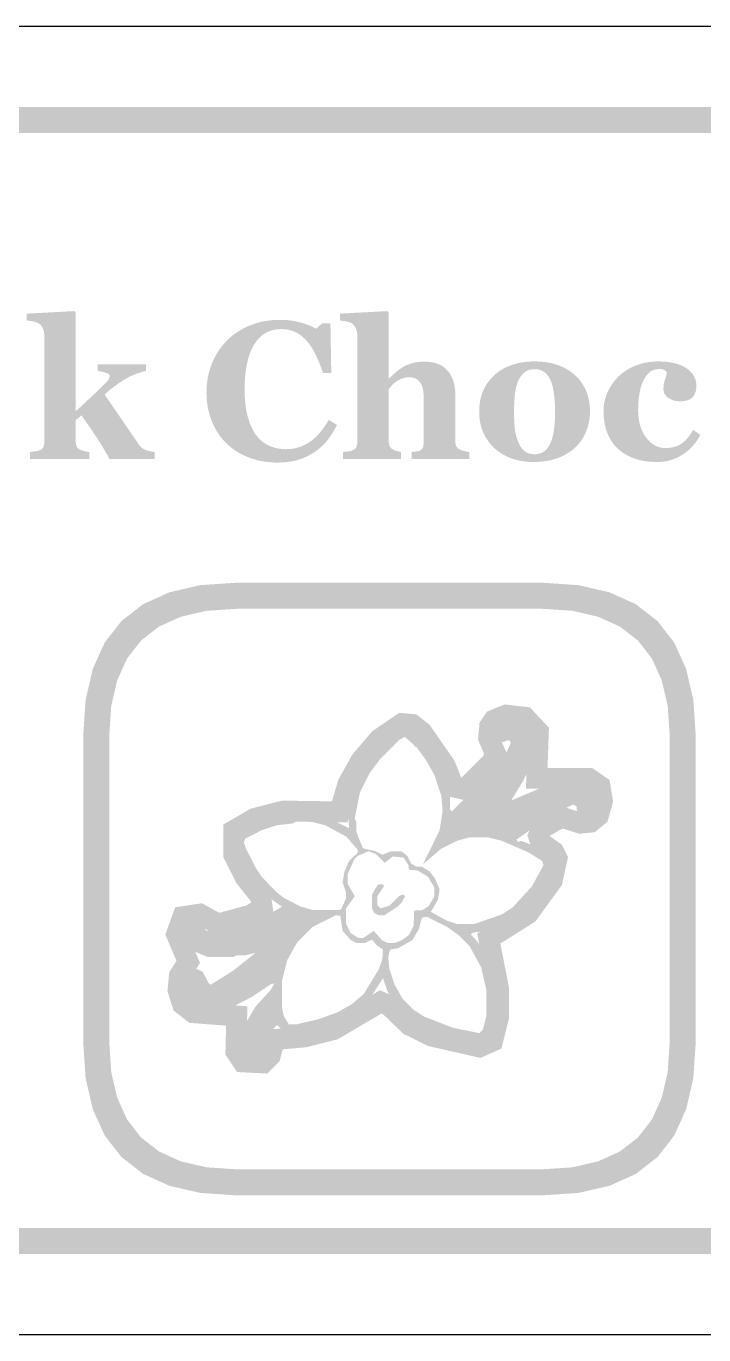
# Model space of a CAD drawing. Header units: millimetres. Extents: x 6 to 297, y 55 to 451.
# Drawn here: x 156.02 to 166.42, y 408.16 to 428.24 of the extents above; entities that cross this region are included whole.
import ezdxf

# ---------------------------------------------------------------- set-up
doc = ezdxf.new("R2010")
doc.units = ezdxf.units.MM
doc.layers.add('CUT', color=1, linetype='Continuous')
doc.layers.add('RASTER', color=7, linetype='Continuous')

msp = doc.modelspace()

# ---------------------------------------------------------------- hatches: boundary and pattern name
at = {"layer": 'RASTER'}
h = msp.add_hatch(color=7, dxfattribs=at)
h.paths.add_polyline_path([(141.2, 424.8), (141.234, 425.316), (141.337, 425.763), (141.509, 426.141), (141.75, 426.45), (142.059, 426.691), (142.438, 426.863), (142.884, 426.966), (143.4, 427), (200.6, 427), (201.116, 426.966), (201.563, 426.863), (201.941, 426.691), (202.25, 426.45), (202.491, 426.141), (202.663, 425.763), (202.766, 425.316), (202.8, 424.8), (202.8, 411.6), (202.766, 411.084), (202.663, 410.638), (202.491, 410.259), (202.25, 409.95), (201.941, 409.709), (201.563, 409.538), (201.116, 409.434), (200.6, 409.4), (143.4, 409.4), (142.884, 409.434), (142.438, 409.538), (142.059, 409.709), (141.75, 409.95), (141.509, 410.259), (141.337, 410.638), (141.234, 411.084), (141.2, 411.6)])
h.paths.add_polyline_path([(141.6, 424.8), (141.6, 411.6), (141.628, 411.178), (141.712, 410.813), (141.853, 410.503), (142.05, 410.25), (142.303, 410.053), (142.613, 409.912), (142.978, 409.828), (143.4, 409.8), (200.6, 409.8), (201.022, 409.828), (201.388, 409.912), (201.697, 410.053), (201.95, 410.25), (202.147, 410.503), (202.288, 410.813), (202.372, 411.178), (202.4, 411.6), (202.4, 424.8), (202.372, 425.222), (202.288, 425.588), (202.147, 425.897), (201.95, 426.15), (201.697, 426.347), (201.388, 426.488), (201.022, 426.572), (200.6, 426.6), (143.4, 426.6), (142.978, 426.572), (142.613, 426.488), (142.303, 426.347), (142.05, 426.15), (141.853, 425.897), (141.712, 425.588), (141.628, 425.222), (141.6, 424.8)], flags=0)
for points in [[(157.995, 421.6), (157.305, 421.6), (157.274, 421.655), (157.243, 421.708), (157.213, 421.759), (157.183, 421.807), (157.155, 421.854), (157.127, 421.898), (157.099, 421.94), (157.073, 421.98), (157.046, 422.019), (157.021, 422.057), (156.995, 422.094), (156.97, 422.13), (156.945, 422.166), (156.921, 422.201), (156.897, 422.236), (156.873, 422.269), (156.785, 422.195), (156.785, 421.875), (156.786, 421.863), (156.786, 421.85), (156.788, 421.839), (156.789, 421.827), (156.791, 421.817), (156.794, 421.807), (156.797, 421.798), (156.801, 421.789), (156.805, 421.781), (156.81, 421.773), (156.816, 421.766), (156.823, 421.76), (156.831, 421.754), (156.84, 421.748), (156.85, 421.743), (156.86, 421.739), (156.867, 421.736), (156.874, 421.733), (156.881, 421.731), (156.889, 421.728), (156.896, 421.726), (156.905, 421.723), (156.913, 421.721), (156.922, 421.719), (156.93, 421.717), (156.939, 421.715), (156.948, 421.713), (156.957, 421.711), (156.966, 421.71), (156.974, 421.709), (156.983, 421.708), (156.992, 421.707), (156.992, 421.6), (156.085, 421.6), (156.085, 421.707), (156.094, 421.708), (156.104, 421.709), (156.113, 421.709), (156.122, 421.71), (156.131, 421.711), (156.14, 421.713), (156.149, 421.714), (156.158, 421.715), (156.167, 421.716), (156.176, 421.718), (156.185, 421.719), (156.193, 421.721), (156.201, 421.723), (156.208, 421.725), (156.216, 421.727), (156.223, 421.729), (156.234, 421.733), (156.244, 421.738), (156.254, 421.743), (156.262, 421.749), (156.27, 421.756), (156.276, 421.763), (156.282, 421.771), (156.287, 421.779), (156.291, 421.787), (156.294, 421.797), (156.297, 421.807), (156.299, 421.818), (156.301, 421.829), (156.302, 421.841), (156.303, 421.853), (156.303, 421.867), (156.303, 423.5), (156.303, 423.512), (156.302, 423.524), (156.3, 423.537), (156.298, 423.549), (156.295, 423.562), (156.292, 423.574), (156.287, 423.587), (156.282, 423.6), (156.277, 423.613), (156.27, 423.625), (156.264, 423.636), (156.256, 423.646), (156.248, 423.655), (156.239, 423.664), (156.23, 423.672), (156.22, 423.679), (156.213, 423.683), (156.204, 423.687), (156.195, 423.691), (156.185, 423.695), (156.174, 423.698), (156.163, 423.702), (156.15, 423.705), (156.136, 423.708), (156.123, 423.711), (156.109, 423.713), (156.096, 423.715), (156.083, 423.717), (156.071, 423.719), (156.059, 423.721), (156.047, 423.722), (156.035, 423.723), (156.035, 423.829), (156.763, 423.868), (156.785, 423.844), (156.785, 422.332), (156.813, 422.357), (156.841, 422.383), (156.871, 422.409), (156.901, 422.437), (156.931, 422.465), (156.963, 422.495), (156.996, 422.525), (157.029, 422.557), (157.062, 422.588), (157.094, 422.618), (157.123, 422.646), (157.151, 422.673), (157.178, 422.699), (157.202, 422.723), (157.225, 422.746), (157.247, 422.767), (157.258, 422.78), (157.268, 422.791), (157.277, 422.801), (157.284, 422.811), (157.29, 422.82), (157.295, 422.829), (157.298, 422.836), (157.3, 422.843), (157.301, 422.849), (157.303, 422.855), (157.303, 422.859), (157.304, 422.864), (157.305, 422.867), (157.305, 422.87), (157.305, 422.873), (157.305, 422.874), (157.305, 422.881), (157.303, 422.887), (157.299, 422.893), (157.294, 422.899), (157.287, 422.904), (157.279, 422.909), (157.27, 422.914), (157.259, 422.918), (157.247, 422.923), (157.233, 422.927), (157.218, 422.931), (157.202, 422.935), (157.184, 422.939), (157.164, 422.942), (157.143, 422.946), (157.121, 422.949), (157.121, 423.053), (157.865, 423.053), (157.865, 422.952), (157.829, 422.942), (157.796, 422.932), (157.765, 422.922), (157.736, 422.912), (157.709, 422.903), (157.684, 422.893), (157.662, 422.884), (157.642, 422.875), (157.622, 422.866), (157.602, 422.856), (157.582, 422.845), (157.561, 422.833), (157.54, 422.821), (157.518, 422.808), (157.496, 422.794), (157.474, 422.779), (157.459, 422.769), (157.444, 422.759), (157.429, 422.749), (157.415, 422.739), (157.4, 422.728), (157.386, 422.718), (157.372, 422.707), (157.357, 422.696), (157.343, 422.685), (157.328, 422.674), (157.313, 422.661), (157.297, 422.648), (157.28, 422.634), (157.263, 422.62), (157.246, 422.605), (157.228, 422.589), (157.263, 422.537), (157.298, 422.487), (157.332, 422.437), (157.366, 422.388), (157.399, 422.341), (157.431, 422.294), (157.462, 422.248), (157.493, 422.204), (157.523, 422.159), (157.554, 422.114), (157.586, 422.068), (157.617, 422.021), (157.649, 421.974), (157.682, 421.926), (157.715, 421.878), (157.748, 421.829), (157.759, 421.812), (157.772, 421.797), (157.785, 421.783), (157.799, 421.771), (157.813, 421.76), (157.828, 421.751), (157.844, 421.743), (157.861, 421.736), (157.877, 421.731), (157.894, 421.726), (157.911, 421.721), (157.928, 421.717), (157.945, 421.714), (157.962, 421.711), (157.979, 421.709), (157.995, 421.707)], [(159.879, 421.544), (159.822, 421.545), (159.767, 421.549), (159.712, 421.555), (159.658, 421.563), (159.605, 421.573), (159.553, 421.586), (159.502, 421.601), (159.451, 421.618), (159.402, 421.638), (159.355, 421.659), (159.309, 421.683), (159.265, 421.709), (159.222, 421.737), (159.181, 421.767), (159.142, 421.799), (159.104, 421.833), (159.069, 421.868), (159.036, 421.906), (159.004, 421.945), (158.975, 421.987), (158.947, 422.03), (158.921, 422.076), (158.898, 422.124), (158.876, 422.173), (158.856, 422.225), (158.839, 422.277), (158.825, 422.331), (158.813, 422.386), (158.804, 422.443), (158.797, 422.5), (158.794, 422.559), (158.792, 422.62), (158.794, 422.679), (158.798, 422.738), (158.804, 422.796), (158.813, 422.852), (158.825, 422.908), (158.84, 422.962), (158.857, 423.015), (158.876, 423.067), (158.899, 423.118), (158.923, 423.167), (158.949, 423.214), (158.978, 423.259), (159.008, 423.303), (159.041, 423.345), (159.076, 423.385), (159.113, 423.424), (159.151, 423.46), (159.191, 423.494), (159.234, 423.525), (159.277, 423.555), (159.323, 423.583), (159.371, 423.608), (159.42, 423.632), (159.472, 423.653), (159.525, 423.672), (159.578, 423.689), (159.633, 423.703), (159.689, 423.714), (159.745, 423.723), (159.803, 423.729), (159.861, 423.733), (159.92, 423.734), (159.963, 423.734), (160.005, 423.732), (160.045, 423.728), (160.085, 423.724), (160.124, 423.718), (160.162, 423.711), (160.199, 423.702), (160.235, 423.693), (160.27, 423.682), (160.303, 423.671), (160.335, 423.66), (160.366, 423.648), (160.396, 423.636), (160.424, 423.624), (160.45, 423.611), (160.475, 423.598), (160.566, 423.679), (160.694, 423.679), (160.707, 422.92), (160.578, 422.92), (160.55, 423.004), (160.52, 423.082), (160.489, 423.154), (160.457, 423.221), (160.423, 423.282), (160.388, 423.337), (160.352, 423.386), (160.314, 423.43), (160.275, 423.468), (160.233, 423.501), (160.189, 423.529), (160.144, 423.552), (160.096, 423.569), (160.046, 423.582), (159.993, 423.59), (159.939, 423.592), (159.872, 423.588), (159.81, 423.577), (159.751, 423.558), (159.697, 423.532), (159.646, 423.497), (159.6, 423.456), (159.558, 423.407), (159.52, 423.35), (159.487, 423.286), (159.457, 423.216), (159.433, 423.14), (159.413, 423.058), (159.397, 422.97), (159.386, 422.876), (159.379, 422.776), (159.377, 422.669), (159.377, 422.609), (159.38, 422.55), (159.384, 422.494), (159.389, 422.44), (159.396, 422.388), (159.404, 422.339), (159.414, 422.292), (159.426, 422.247), (159.439, 422.204), (159.452, 422.163), (159.467, 422.125), (159.482, 422.089), (159.499, 422.055), (159.516, 422.022), (159.535, 421.993), (159.554, 421.965), (159.576, 421.938), (159.598, 421.913), (159.622, 421.89), (159.647, 421.868), (159.672, 421.849), (159.699, 421.831), (159.726, 421.815), (159.755, 421.801), (159.784, 421.789), (159.814, 421.779), (159.845, 421.77), (159.877, 421.762), (159.909, 421.757), (159.942, 421.753), (159.976, 421.75), (160.011, 421.749), (160.062, 421.751), (160.111, 421.756), (160.159, 421.765), (160.205, 421.777), (160.25, 421.793), (160.293, 421.812), (160.336, 421.835), (160.376, 421.861), (160.416, 421.89), (160.455, 421.924), (160.493, 421.96), (160.53, 422.001), (160.566, 422.045), (160.601, 422.092), (160.635, 422.143), (160.669, 422.198), (160.795, 422.121), (160.779, 422.09), (160.762, 422.059), (160.745, 422.029), (160.727, 421.999), (160.709, 421.971), (160.69, 421.943), (160.671, 421.917), (160.651, 421.891), (160.631, 421.866), (160.609, 421.842), (160.587, 421.818), (160.564, 421.796), (160.541, 421.775), (160.516, 421.754), (160.491, 421.734), (160.465, 421.716), (160.436, 421.696), (160.406, 421.678), (160.375, 421.66), (160.343, 421.644), (160.311, 421.629), (160.278, 421.615), (160.244, 421.602), (160.209, 421.59), (160.174, 421.579), (160.136, 421.57), (160.097, 421.562), (160.057, 421.556), (160.015, 421.551), (159.971, 421.547), (159.926, 421.545), (159.879, 421.544)], [(162.823, 421.6), (161.942, 421.6), (161.942, 421.707), (161.949, 421.708), (161.957, 421.708), (161.965, 421.709), (161.974, 421.71), (161.982, 421.711), (161.991, 421.712), (162.001, 421.713), (162.01, 421.714), (162.02, 421.715), (162.029, 421.717), (162.037, 421.718), (162.045, 421.72), (162.052, 421.722), (162.058, 421.724), (162.064, 421.726), (162.069, 421.729), (162.076, 421.733), (162.083, 421.738), (162.09, 421.743), (162.095, 421.749), (162.1, 421.755), (162.105, 421.761), (162.109, 421.768), (162.112, 421.776), (162.115, 421.784), (162.118, 421.793), (162.12, 421.803), (162.122, 421.814), (162.123, 421.826), (162.124, 421.838), (162.125, 421.852), (162.125, 421.867), (162.125, 422.552), (162.124, 422.589), (162.121, 422.623), (162.117, 422.655), (162.111, 422.684), (162.103, 422.711), (162.093, 422.736), (162.082, 422.758), (162.068, 422.778), (162.054, 422.795), (162.037, 422.81), (162.019, 422.823), (162, 422.834), (161.979, 422.842), (161.957, 422.848), (161.933, 422.851), (161.908, 422.852), (161.893, 422.852), (161.879, 422.851), (161.865, 422.85), (161.851, 422.848), (161.838, 422.846), (161.825, 422.843), (161.812, 422.839), (161.799, 422.835), (161.786, 422.83), (161.774, 422.825), (161.761, 422.819), (161.749, 422.813), (161.737, 422.807), (161.724, 422.799), (161.712, 422.792), (161.7, 422.784), (161.69, 422.776), (161.68, 422.769), (161.67, 422.761), (161.662, 422.754), (161.653, 422.746), (161.646, 422.739), (161.639, 422.731), (161.632, 422.724), (161.626, 422.716), (161.62, 422.709), (161.614, 422.701), (161.608, 422.695), (161.603, 422.688), (161.598, 422.682), (161.593, 422.675), (161.589, 422.669), (161.589, 421.883), (161.589, 421.87), (161.589, 421.857), (161.59, 421.845), (161.592, 421.834), (161.594, 421.824), (161.596, 421.814), (161.599, 421.805), (161.602, 421.797), (161.605, 421.789), (161.61, 421.782), (161.615, 421.775), (161.621, 421.768), (161.627, 421.762), (161.635, 421.756), (161.643, 421.75), (161.652, 421.745), (161.657, 421.742), (161.663, 421.739), (161.67, 421.736), (161.677, 421.733), (161.685, 421.73), (161.692, 421.727), (161.701, 421.724), (161.709, 421.722), (161.718, 421.719), (161.727, 421.717), (161.736, 421.715), (161.745, 421.713), (161.753, 421.711), (161.762, 421.709), (161.771, 421.708), (161.779, 421.707), (161.779, 421.6), (160.888, 421.6), (160.888, 421.707), (160.898, 421.708), (160.907, 421.708), (160.917, 421.709), (160.926, 421.71), (160.935, 421.711), (160.944, 421.712), (160.953, 421.713), (160.962, 421.714), (160.971, 421.715), (160.98, 421.717), (160.988, 421.718), (160.996, 421.72), (161.004, 421.722), (161.012, 421.724), (161.019, 421.726), (161.026, 421.729), (161.037, 421.734), (161.048, 421.739), (161.057, 421.744), (161.065, 421.75), (161.073, 421.757), (161.08, 421.764), (161.085, 421.771), (161.09, 421.779), (161.094, 421.788), (161.097, 421.797), (161.1, 421.807), (161.102, 421.818), (161.104, 421.829), (161.106, 421.841), (161.106, 421.853), (161.107, 421.867), (161.107, 423.5), (161.106, 423.512), (161.105, 423.524), (161.104, 423.536), (161.101, 423.548), (161.098, 423.561), (161.094, 423.574), (161.09, 423.586), (161.085, 423.6), (161.079, 423.612), (161.073, 423.624), (161.066, 423.635), (161.058, 423.646), (161.05, 423.655), (161.042, 423.664), (161.033, 423.672), (161.023, 423.679), (161.015, 423.683), (161.007, 423.688), (160.998, 423.692), (160.987, 423.696), (160.976, 423.699), (160.964, 423.703), (160.952, 423.706), (160.938, 423.709), (160.924, 423.711), (160.911, 423.714), (160.898, 423.716), (160.885, 423.718), (160.873, 423.719), (160.861, 423.721), (160.85, 423.722), (160.839, 423.723), (160.839, 423.829), (161.567, 423.868), (161.589, 423.844), (161.589, 422.836), (161.594, 422.836), (161.608, 422.849), (161.622, 422.861), (161.635, 422.872), (161.647, 422.884), (161.66, 422.895), (161.672, 422.906), (161.683, 422.916), (161.695, 422.926), (161.706, 422.936), (161.718, 422.947), (161.731, 422.957), (161.744, 422.967), (161.758, 422.977), (161.773, 422.987), (161.788, 422.997), (161.804, 423.008), (161.818, 423.016), (161.833, 423.025), (161.849, 423.033), (161.866, 423.04), (161.885, 423.048), (161.904, 423.055), (161.924, 423.061), (161.945, 423.068), (161.967, 423.074), (161.99, 423.079), (162.013, 423.083), (162.036, 423.086), (162.06, 423.089), (162.084, 423.091), (162.108, 423.092), (162.134, 423.093), (162.191, 423.091), (162.245, 423.084), (162.295, 423.074), (162.341, 423.059), (162.384, 423.039), (162.423, 423.016), (162.459, 422.988), (162.49, 422.956), (162.518, 422.921), (162.542, 422.883), (162.563, 422.842), (162.58, 422.799), (162.593, 422.752), (162.602, 422.703), (162.608, 422.652), (162.61, 422.598), (162.61, 421.88), (162.61, 421.867), (162.611, 421.854), (162.612, 421.842), (162.614, 421.831), (162.616, 421.821), (162.619, 421.811), (162.622, 421.802), (162.626, 421.793), (162.63, 421.786), (162.636, 421.778), (162.642, 421.771), (162.649, 421.764), (162.657, 421.758), (162.666, 421.752), (162.675, 421.747), (162.686, 421.742), (162.692, 421.739), (162.699, 421.736), (162.706, 421.734), (162.714, 421.731), (162.721, 421.729), (162.729, 421.726), (162.736, 421.724), (162.744, 421.722), (162.753, 421.719), (162.761, 421.717), (162.771, 421.715), (162.78, 421.714), (162.79, 421.712), (162.801, 421.71), (162.812, 421.708), (162.823, 421.707)], [(165.702, 421.553), (165.652, 421.554), (165.603, 421.557), (165.556, 421.561), (165.51, 421.568), (165.466, 421.576), (165.423, 421.586), (165.382, 421.599), (165.342, 421.612), (165.304, 421.628), (165.268, 421.645), (165.233, 421.663), (165.2, 421.683), (165.169, 421.703), (165.139, 421.726), (165.111, 421.749), (165.085, 421.774), (165.061, 421.801), (165.038, 421.829), (165.017, 421.858), (164.997, 421.888), (164.979, 421.919), (164.962, 421.952), (164.948, 421.985), (164.934, 422.02), (164.923, 422.056), (164.913, 422.093), (164.904, 422.13), (164.897, 422.169), (164.892, 422.208), (164.888, 422.248), (164.885, 422.288), (164.885, 422.329), (164.885, 422.367), (164.888, 422.405), (164.893, 422.442), (164.9, 422.478), (164.908, 422.514), (164.919, 422.55), (164.931, 422.585), (164.945, 422.62), (164.961, 422.653), (164.978, 422.686), (164.997, 422.718), (165.017, 422.749), (165.038, 422.778), (165.061, 422.807), (165.085, 422.835), (165.11, 422.861), (165.138, 422.887), (165.167, 422.912), (165.198, 422.935), (165.23, 422.957), (165.264, 422.978), (165.3, 422.997), (165.337, 423.015), (165.376, 423.032), (165.416, 423.047), (165.458, 423.06), (165.5, 423.071), (165.543, 423.08), (165.588, 423.087), (165.633, 423.092), (165.679, 423.095), (165.727, 423.096), (165.792, 423.094), (165.855, 423.089), (165.913, 423.081), (165.968, 423.07), (166.02, 423.056), (166.068, 423.038), (166.112, 423.018), (166.153, 422.994), (166.19, 422.967), (166.222, 422.938), (166.249, 422.907), (166.271, 422.874), (166.288, 422.839), (166.3, 422.801), (166.307, 422.761), (166.31, 422.719), (166.309, 422.693), (166.306, 422.669), (166.302, 422.646), (166.296, 422.624), (166.288, 422.603), (166.279, 422.584), (166.267, 422.566), (166.254, 422.549), (166.239, 422.534), (166.221, 422.521), (166.201, 422.51), (166.178, 422.501), (166.153, 422.494), (166.125, 422.489), (166.095, 422.486), (166.062, 422.485), (166.035, 422.486), (166.01, 422.488), (165.985, 422.492), (165.961, 422.498), (165.939, 422.505), (165.918, 422.514), (165.897, 422.525), (165.878, 422.537), (165.861, 422.551), (165.846, 422.566), (165.833, 422.582), (165.823, 422.598), (165.815, 422.616), (165.809, 422.635), (165.806, 422.654), (165.804, 422.675), (165.805, 422.693), (165.806, 422.711), (165.808, 422.729), (165.81, 422.747), (165.814, 422.764), (165.818, 422.782), (165.822, 422.8), (165.828, 422.817), (165.833, 422.834), (165.838, 422.85), (165.843, 422.865), (165.847, 422.879), (165.85, 422.892), (165.852, 422.904), (165.854, 422.915), (165.856, 422.924), (165.852, 422.931), (165.847, 422.937), (165.842, 422.942), (165.837, 422.947), (165.832, 422.952), (165.827, 422.957), (165.821, 422.961), (165.815, 422.965), (165.808, 422.968), (165.801, 422.971), (165.792, 422.973), (165.783, 422.975), (165.773, 422.976), (165.762, 422.978), (165.75, 422.978), (165.737, 422.978), (165.721, 422.978), (165.705, 422.976), (165.689, 422.974), (165.674, 422.971), (165.659, 422.966), (165.645, 422.961), (165.631, 422.955), (165.617, 422.948), (165.604, 422.939), (165.59, 422.929), (165.577, 422.918), (165.565, 422.905), (165.552, 422.891), (165.54, 422.875), (165.528, 422.858), (165.516, 422.839), (165.505, 422.82), (165.494, 422.8), (165.484, 422.777), (165.475, 422.754), (165.466, 422.728), (165.458, 422.701), (165.45, 422.673), (165.443, 422.643), (165.437, 422.611), (165.432, 422.578), (165.427, 422.544), (165.423, 422.507), (165.42, 422.47), (165.418, 422.43), (165.417, 422.39), (165.416, 422.347), (165.418, 422.283), (165.424, 422.223), (165.433, 422.166), (165.447, 422.112), (165.464, 422.061), (165.485, 422.013), (165.51, 421.968), (165.539, 421.927), (165.57, 421.889), (165.603, 421.857), (165.637, 421.829), (165.673, 421.807), (165.71, 421.789), (165.749, 421.777), (165.789, 421.769), (165.831, 421.767), (165.87, 421.768), (165.908, 421.772), (165.943, 421.777), (165.977, 421.785), (166.008, 421.795), (166.037, 421.808), (166.064, 421.823), (166.089, 421.84), (166.113, 421.859), (166.136, 421.88), (166.158, 421.902), (166.18, 421.927), (166.201, 421.954), (166.221, 421.982), (166.241, 422.013), (166.26, 422.045), (166.37, 421.969), (166.358, 421.947), (166.346, 421.925), (166.333, 421.904), (166.32, 421.884), (166.306, 421.863), (166.292, 421.844), (166.277, 421.825), (166.261, 421.806), (166.245, 421.788), (166.228, 421.77), (166.211, 421.753), (166.192, 421.736), (166.173, 421.72), (166.153, 421.704), (166.132, 421.689), (166.111, 421.675), (166.087, 421.66), (166.064, 421.647), (166.041, 421.634), (166.018, 421.622), (165.994, 421.611), (165.971, 421.601), (165.947, 421.592), (165.923, 421.584), (165.899, 421.577), (165.874, 421.57), (165.847, 421.565), (165.82, 421.561), (165.792, 421.557), (165.763, 421.555), (165.733, 421.554), (165.702, 421.553)]]:
    msp.add_hatch(color=7, dxfattribs=at).paths.add_polyline_path(points)
h = msp.add_hatch(color=7, dxfattribs=at)
h.paths.add_polyline_path([(164.454, 422.88), (164.48, 422.854), (164.505, 422.827), (164.528, 422.799), (164.549, 422.769), (164.569, 422.738), (164.588, 422.706), (164.604, 422.673), (164.619, 422.639), (164.633, 422.603), (164.644, 422.567), (164.654, 422.53), (164.662, 422.492), (164.668, 422.454), (164.673, 422.414), (164.676, 422.375), (164.677, 422.334), (164.676, 422.294), (164.673, 422.254), (164.669, 422.215), (164.662, 422.176), (164.654, 422.138), (164.645, 422.1), (164.633, 422.063), (164.62, 422.027), (164.605, 421.992), (164.589, 421.957), (164.571, 421.925), (164.551, 421.893), (164.529, 421.863), (164.506, 421.834), (164.482, 421.806), (164.455, 421.78), (164.426, 421.754), (164.395, 421.728), (164.362, 421.705), (164.328, 421.683), (164.293, 421.663), (164.257, 421.644), (164.219, 421.627), (164.179, 421.612), (164.138, 421.598), (164.096, 421.586), (164.052, 421.576), (164.007, 421.568), (163.961, 421.561), (163.913, 421.557), (163.863, 421.554), (163.812, 421.553), (163.768, 421.554), (163.725, 421.556), (163.682, 421.56), (163.641, 421.566), (163.6, 421.573), (163.56, 421.582), (163.521, 421.592), (163.483, 421.604), (163.446, 421.618), (163.41, 421.633), (163.376, 421.65), (163.342, 421.668), (163.309, 421.689), (163.278, 421.71), (163.247, 421.733), (163.218, 421.758), (163.19, 421.783), (163.165, 421.81), (163.141, 421.838), (163.118, 421.868), (163.097, 421.899), (163.077, 421.931), (163.059, 421.965), (163.042, 422.001), (163.027, 422.037), (163.014, 422.075), (163.002, 422.114), (162.993, 422.154), (162.986, 422.194), (162.981, 422.236), (162.978, 422.279), (162.977, 422.324), (162.978, 422.367), (162.981, 422.409), (162.985, 422.45), (162.991, 422.49), (162.999, 422.528), (163.009, 422.565), (163.02, 422.602), (163.034, 422.636), (163.049, 422.67), (163.065, 422.703), (163.084, 422.735), (163.104, 422.766), (163.126, 422.796), (163.15, 422.825), (163.176, 422.853), (163.203, 422.88), (163.231, 422.905), (163.26, 422.929), (163.291, 422.951), (163.324, 422.971), (163.358, 422.99), (163.394, 423.008), (163.431, 423.024), (163.47, 423.039), (163.511, 423.052), (163.552, 423.064), (163.595, 423.074), (163.638, 423.082), (163.683, 423.088), (163.73, 423.092), (163.777, 423.095), (163.825, 423.096), (163.876, 423.095), (163.925, 423.092), (163.972, 423.088), (164.018, 423.082), (164.063, 423.074), (164.105, 423.064), (164.147, 423.052), (164.187, 423.039), (164.225, 423.024), (164.262, 423.008), (164.297, 422.99), (164.331, 422.971), (164.364, 422.951), (164.395, 422.929), (164.425, 422.905), (164.454, 422.88)])
h.paths.add_polyline_path([(164.079, 421.865), (164.087, 421.886), (164.094, 421.908), (164.101, 421.932), (164.107, 421.956), (164.113, 421.981), (164.118, 422.008), (164.122, 422.036), (164.126, 422.064), (164.13, 422.094), (164.133, 422.125), (164.136, 422.158), (164.138, 422.191), (164.14, 422.226), (164.141, 422.262), (164.142, 422.299), (164.142, 422.337), (164.142, 422.363), (164.141, 422.39), (164.14, 422.418), (164.138, 422.447), (164.136, 422.476), (164.134, 422.507), (164.131, 422.539), (164.127, 422.571), (164.123, 422.603), (164.119, 422.634), (164.114, 422.662), (164.109, 422.689), (164.103, 422.714), (164.097, 422.738), (164.09, 422.759), (164.083, 422.779), (164.074, 422.802), (164.064, 422.823), (164.053, 422.843), (164.041, 422.862), (164.029, 422.879), (164.015, 422.895), (164.001, 422.91), (163.986, 422.924), (163.97, 422.937), (163.953, 422.947), (163.935, 422.956), (163.915, 422.964), (163.895, 422.97), (163.874, 422.974), (163.852, 422.976), (163.828, 422.977), (163.803, 422.976), (163.779, 422.973), (163.756, 422.969), (163.735, 422.963), (163.715, 422.955), (163.696, 422.945), (163.678, 422.933), (163.662, 422.92), (163.647, 422.905), (163.633, 422.889), (163.619, 422.872), (163.607, 422.854), (163.595, 422.835), (163.585, 422.815), (163.575, 422.794), (163.566, 422.772), (163.559, 422.751), (163.552, 422.728), (163.546, 422.705), (163.54, 422.681), (163.535, 422.656), (163.531, 422.631), (163.527, 422.604), (163.524, 422.576), (163.521, 422.548), (163.519, 422.52), (163.517, 422.491), (163.515, 422.462), (163.514, 422.433), (163.513, 422.403), (163.512, 422.373), (163.512, 422.343), (163.512, 422.304), (163.513, 422.266), (163.513, 422.231), (163.515, 422.197), (163.516, 422.165), (163.518, 422.134), (163.52, 422.105), (163.522, 422.078), (163.525, 422.052), (163.529, 422.026), (163.534, 422), (163.54, 421.973), (163.546, 421.947), (163.554, 421.921), (163.563, 421.894), (163.572, 421.868), (163.581, 421.846), (163.591, 421.825), (163.601, 421.805), (163.613, 421.787), (163.626, 421.769), (163.639, 421.753), (163.653, 421.738), (163.669, 421.725), (163.685, 421.712), (163.702, 421.701), (163.721, 421.692), (163.74, 421.685), (163.761, 421.679), (163.782, 421.675), (163.805, 421.673), (163.828, 421.672), (163.85, 421.673), (163.871, 421.675), (163.891, 421.679), (163.91, 421.684), (163.929, 421.691), (163.946, 421.699), (163.963, 421.709), (163.979, 421.721), (163.995, 421.734), (164.009, 421.748), (164.023, 421.764), (164.036, 421.781), (164.048, 421.8), (164.059, 421.82), (164.069, 421.842), (164.079, 421.865)], flags=0)
h = msp.add_hatch(color=7, dxfattribs=at)
h.paths.add_polyline_path([(156.9, 417.35), (156.937, 417.901), (157.047, 418.378), (157.23, 418.782), (157.488, 419.113), (157.818, 419.37), (158.222, 419.553), (158.699, 419.663), (159.25, 419.7), (163.95, 419.7), (164.501, 419.663), (164.978, 419.553), (165.382, 419.37), (165.713, 419.112), (165.97, 418.782), (166.153, 418.378), (166.263, 417.901), (166.3, 417.35), (166.3, 412.65), (166.263, 412.099), (166.153, 411.622), (165.97, 411.218), (165.713, 410.888), (165.382, 410.63), (164.978, 410.447), (164.501, 410.337), (163.95, 410.3), (159.25, 410.3), (158.699, 410.337), (158.222, 410.447), (157.818, 410.63), (157.488, 410.888), (157.23, 411.218), (157.047, 411.622), (156.937, 412.099), (156.9, 412.65)])
h.paths.add_polyline_path([(157.3, 417.35), (157.3, 412.65), (157.33, 412.193), (157.422, 411.797), (157.574, 411.462), (157.788, 411.188), (158.062, 410.974), (158.397, 410.822), (158.793, 410.73), (159.25, 410.7), (163.95, 410.7), (164.407, 410.73), (164.803, 410.822), (165.138, 410.974), (165.413, 411.188), (165.626, 411.462), (165.778, 411.797), (165.87, 412.193), (165.9, 412.65), (165.9, 417.35), (165.87, 417.807), (165.778, 418.203), (165.626, 418.538), (165.413, 418.813), (165.138, 419.026), (164.803, 419.178), (164.407, 419.27), (163.95, 419.3), (159.25, 419.3), (158.793, 419.27), (158.397, 419.178), (158.062, 419.026), (157.788, 418.813), (157.574, 418.538), (157.422, 418.203), (157.33, 417.807), (157.3, 417.35)], flags=0)
h = msp.add_hatch(color=7, dxfattribs=at)
h.paths.add_polyline_path([(163.368, 417.833), (163.757, 417.787), (164.047, 417.475), (164.026, 416.859), (164.708, 416.859), (164.978, 416.673), (165.032, 416.342), (164.945, 416.031), (164.751, 415.873), (164.511, 415.848), (164.257, 415.93), (164.061, 415.817), (164.057, 415.807), (164.054, 415.817), (164.244, 415.682), (164.34, 415.49), (164.246, 415.061), (163.839, 414.502), (163.302, 414.164), (163.433, 413.496), (163.433, 413.009), (163.319, 412.553), (162.997, 412.409), (162.19, 412.592), (161.814, 412.779), (161.506, 413.076), (161.477, 413.089), (160.807, 412.696), (160.328, 412.573), (159.962, 412.541), (159.913, 412.356), (159.726, 412.169), (159.261, 412.192), (159.082, 412.461), (159.093, 412.904), (158.53, 412.947), (158.287, 413.135), (158.193, 413.437), (158.221, 413.726), (158.332, 413.897), (158.16, 414.303), (158.312, 414.72), (158.723, 414.782), (158.988, 414.635), (159.404, 414.748), (159.475, 414.793), (159.471, 414.815), (159.252, 415.089), (159.049, 415.492), (159.049, 415.989), (159.466, 416.232), (159.953, 416.357), (160.717, 416.346), (160.815, 416.677), (161.031, 417.065), (161.337, 417.423), (161.75, 417.704), (162.011, 417.681), (162.216, 417.52), (162.599, 416.967), (162.703, 416.704), (162.699, 416.705), (163.036, 417.037), (163.05, 417.084), (162.959, 417.289), (162.982, 417.552), (163.095, 417.722)])
h.paths.add_polyline_path([(163.412, 417.506), (163.307, 417.463), (163.293, 417.442), (163.285, 417.343), (163.39, 417.107), (163.319, 416.867), (162.8, 416.354), (162.467, 416.429), (162.315, 416.815), (161.98, 417.298), (161.888, 417.371), (161.836, 417.375), (161.552, 417.183), (161.295, 416.881), (161.112, 416.552), (160.955, 416.022), (159.991, 416.037), (159.589, 415.933), (159.369, 415.805), (159.369, 415.568), (159.522, 415.263), (159.776, 414.947), (159.82, 414.635), (159.535, 414.451), (158.946, 414.293), (158.663, 414.449), (158.548, 414.432), (158.504, 414.311), (158.693, 413.866), (158.532, 413.618), (158.518, 413.47), (158.563, 413.326), (158.65, 413.259), (159.42, 413.201), (159.405, 412.554), (159.438, 412.504), (159.601, 412.496), (159.626, 412.521), (159.71, 412.841), (160.274, 412.889), (160.684, 412.995), (161.454, 413.447), (161.686, 413.347), (162, 413.044), (162.298, 412.896), (162.964, 412.745), (163.046, 412.781), (163.113, 413.048), (163.113, 413.465), (162.946, 414.318), (163.616, 414.74), (163.948, 415.195), (164.003, 415.448), (163.993, 415.468), (163.779, 415.62), (163.717, 415.827), (163.809, 416.04), (164.219, 416.278), (164.545, 416.173), (164.623, 416.181), (164.664, 416.214), (164.704, 416.36), (164.684, 416.487), (164.608, 416.539), (163.695, 416.539), (163.722, 417.354), (163.603, 417.483), (163.412, 417.506)], flags=0)
h = msp.add_hatch(color=7, dxfattribs=at)
h.paths.add_polyline_path([(163.414, 417.593), (163.566, 417.601), (163.653, 417.555), (163.76, 417.476), (163.831, 417.335), (163.831, 417.095), (163.805, 416.989), (163.653, 416.662), (163.467, 416.359), (164.017, 416.59), (164.363, 416.67), (164.576, 416.644), (164.716, 416.572), (164.77, 416.519), (164.815, 416.404), (164.754, 416.2), (164.663, 416.104), (164.629, 416.085), (164.488, 416.104), (164.469, 416.271), (164.416, 416.298), (164.063, 416.12), (163.547, 415.758), (163.573, 415.721), (163.619, 415.74), (163.698, 415.713), (163.946, 415.588), (164.079, 415.482), (164.097, 415.368), (164.044, 415.235), (163.946, 415.041), (163.813, 414.855), (163.547, 414.589), (163.3, 414.437), (163.087, 414.358), (162.874, 414.331), (162.848, 414.304), (162.962, 414.18), (163.087, 413.932), (163.193, 413.507), (163.193, 413.002), (163.095, 412.702), (163.007, 412.656), (162.795, 412.683), (162.236, 412.842), (161.989, 412.967), (161.67, 413.26), (161.572, 413.427), (161.5, 413.632), (161.261, 413.26), (160.995, 413.074), (160.695, 412.922), (160.163, 412.789), (160.004, 412.789), (159.879, 412.914), (159.756, 412.797), (159.685, 412.683), (159.711, 412.577), (159.693, 412.462), (159.552, 412.364), (159.411, 412.409), (159.313, 412.55), (159.313, 412.736), (159.366, 412.896), (159.544, 413.196), (159.772, 413.446), (159.836, 413.552), (159.783, 413.542), (159.48, 413.34), (159.233, 413.215), (158.967, 413.135), (158.728, 413.135), (158.56, 413.207), (158.454, 413.34), (158.409, 413.48), (158.454, 413.648), (158.497, 413.712), (158.568, 413.746), (158.648, 413.773), (158.736, 413.728), (158.826, 413.552), (158.861, 413.534), (159.188, 413.738), (159.544, 414.02), (159.392, 413.985), (159.259, 413.985), (159.206, 413.959), (158.808, 413.959), (158.507, 414.084), (158.409, 414.251), (158.409, 414.384), (158.454, 414.472), (158.534, 414.552), (158.621, 414.57), (158.709, 414.525), (158.773, 414.376), (158.808, 414.358), (158.94, 414.358), (159.339, 414.464), (159.818, 414.65), (159.95, 414.73), (159.81, 414.828), (159.597, 415.041), (159.464, 415.227), (159.366, 415.394), (159.259, 415.66), (159.278, 415.828), (159.411, 415.934), (159.578, 416.006), (159.818, 416.085), (160.083, 416.139), (160.456, 416.139), (160.721, 416.059), (160.979, 415.934), (160.961, 416.298), (161.04, 416.564), (161.165, 416.811), (161.272, 416.971), (161.564, 417.29), (161.838, 417.468), (161.952, 417.422), (162.058, 417.316), (162.324, 416.944), (162.502, 416.537), (162.529, 416.431), (162.529, 416.218), (162.555, 416.192), (163.175, 416.795), (163.387, 417.088), (163.459, 417.228), (163.451, 417.274), (163.406, 417.282), (163.353, 417.255), (163.239, 417.274), (163.193, 417.335), (163.193, 417.414), (163.265, 417.529)])
h.paths.add_polyline_path([(161.838, 417.335), (161.75, 417.29), (161.458, 416.997), (161.298, 416.784), (161.147, 416.484), (161.067, 416.085), (161.093, 416.032), (161.093, 415.873), (161.192, 415.626), (161.386, 415.58), (161.492, 415.527), (161.625, 415.58), (161.785, 415.58), (161.872, 415.509), (161.936, 415.386), (162.024, 415.341), (162.104, 415.341), (162.218, 415.269), (162.298, 415.163), (162.369, 414.996), (162.343, 414.836), (162.236, 414.65), (162.476, 414.517), (162.635, 414.464), (162.901, 414.464), (163.334, 414.615), (163.494, 414.722), (163.786, 415.041), (163.964, 415.368), (163.946, 415.429), (163.733, 415.562), (163.326, 415.74), (163.114, 415.793), (162.821, 415.793), (162.635, 415.74), (162.388, 415.615), (162.112, 415.376), (162.369, 415.899), (162.415, 416.2), (162.396, 416.431), (162.29, 416.75), (162.165, 416.971), (162.032, 417.157)], flags=0)
h.paths.add_polyline_path([(160.163, 416.032), (160.11, 416.006), (159.871, 415.979), (159.632, 415.899), (159.384, 415.774), (159.366, 415.713), (159.392, 415.634), (159.544, 415.333), (159.65, 415.174), (159.889, 414.934), (159.996, 414.855), (160.243, 414.73), (160.429, 414.677), (160.828, 414.677), (160.862, 414.695), (160.934, 414.863), (160.934, 414.942), (160.881, 415.102), (160.907, 415.261), (160.979, 415.429), (161.101, 415.546), (161.12, 415.58), (161.101, 415.615), (160.942, 415.801), (160.615, 415.979), (160.402, 416.032)], flags=0)
h.paths.add_polyline_path([(161.28, 415.58), (161.112, 415.509), (161.059, 415.455), (160.961, 415.235), (160.961, 415.075), (161.067, 414.889), (160.934, 414.703), (160.934, 414.464), (161.006, 414.323), (161.12, 414.251), (161.2, 414.251), (161.359, 414.358), (161.484, 414.217), (161.572, 414.172), (161.678, 414.172), (161.793, 414.217), (161.899, 414.296), (161.971, 414.437), (161.979, 414.669), (162.104, 414.677), (162.202, 414.738), (162.29, 414.889), (162.29, 415.022), (162.191, 415.19), (162.024, 415.288), (161.899, 415.296), (161.891, 415.368), (161.819, 415.482), (161.652, 415.501), (161.527, 415.402), (161.394, 415.535)], flags=0)
h.paths.add_polyline_path([(161.42, 415.067), (161.492, 415.075), (161.519, 415.049), (161.412, 414.889), (161.412, 414.756), (161.466, 414.703), (161.606, 414.748), (161.75, 414.897), (161.811, 414.916), (161.838, 414.889), (161.793, 414.802), (161.713, 414.722), (161.519, 414.597), (161.439, 414.597), (161.367, 414.631), (161.333, 414.703), (161.333, 414.916)], flags=0)
h.paths.add_polyline_path([(160.775, 414.597), (160.421, 414.419), (160.182, 414.18), (160.03, 413.906), (159.95, 413.587), (159.95, 413.188), (159.977, 413.055), (160.057, 412.922), (160.163, 412.922), (160.509, 413.002), (160.801, 413.108), (161.022, 413.233), (161.208, 413.393), (161.439, 413.773), (161.492, 413.932), (161.5, 414.073), (161.404, 414.137), (161.333, 414.225), (161.226, 414.172), (161.093, 414.172), (161.006, 414.217), (160.881, 414.358), (160.846, 414.589)], flags=0)
h.paths.add_polyline_path([(162.13, 414.57), (162.096, 414.552), (162.05, 414.384), (161.952, 414.217), (161.731, 414.092), (161.617, 414.073), (161.599, 414.039), (161.58, 413.951), (161.599, 413.773), (161.678, 413.534), (161.803, 413.313), (161.963, 413.153), (162.122, 413.047), (162.582, 412.869), (162.981, 412.789), (163.034, 412.842), (163.087, 413.055), (163.087, 413.454), (163.007, 413.799), (162.829, 414.126), (162.67, 414.286), (162.484, 414.419), (162.183, 414.57)], flags=0)

# ---------------------------------------------------------------- linework, layer by layer
at = {"layer": 'CUT'}
for points in [[(142.999, 428.24), (201.001, 428.24)], [(201.001, 408.16), (142.999, 408.16)]]:
    msp.add_lwpolyline(points, dxfattribs=at)

doc.saveas('drawing.dxf')
